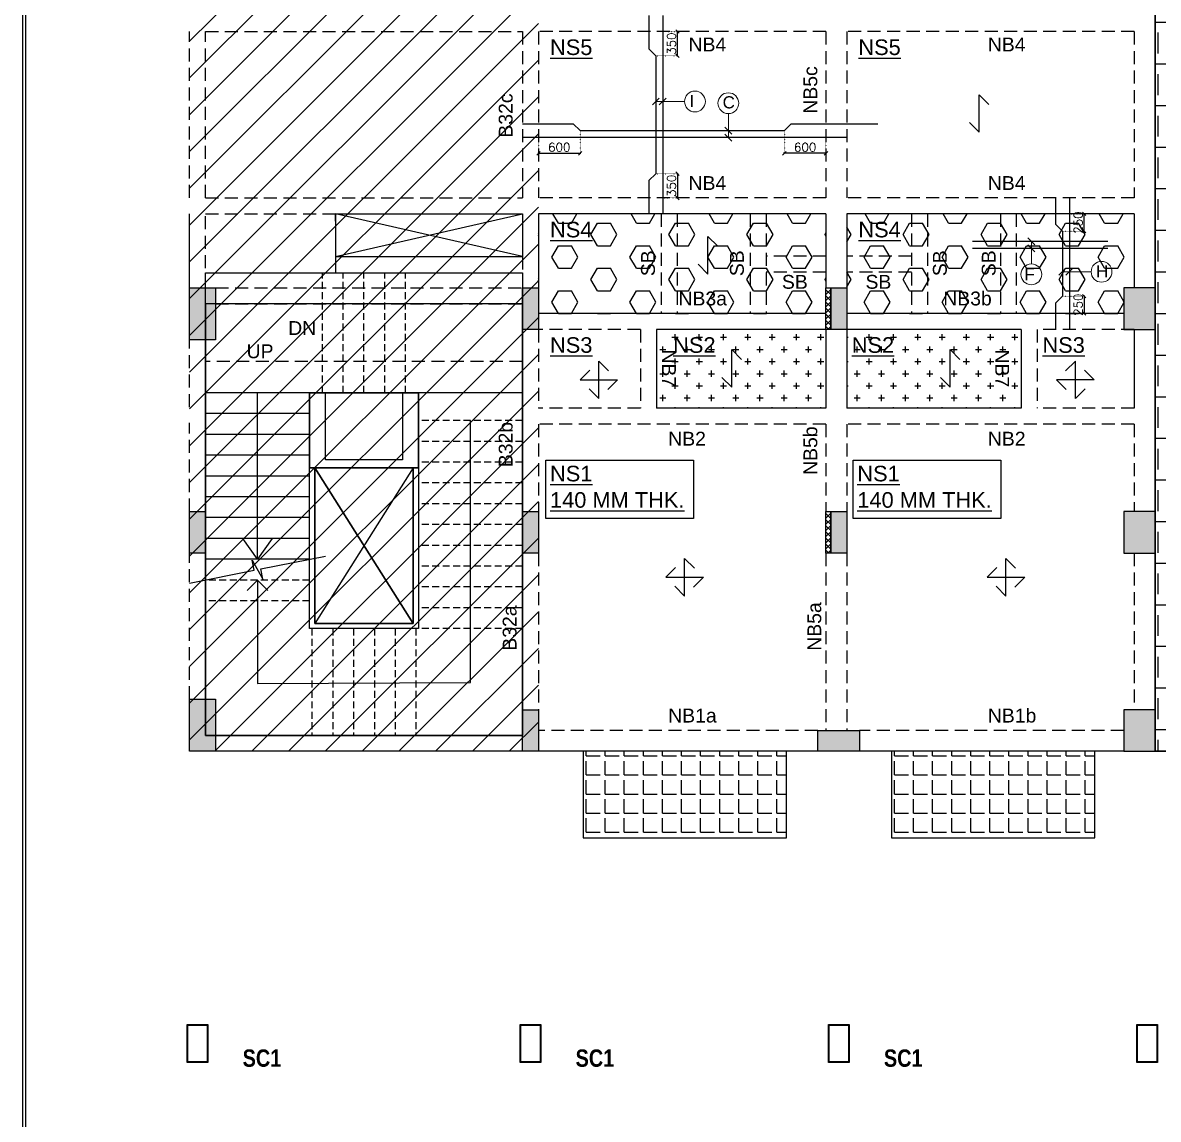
# Model space of a CAD drawing. Header units: millimetres. Extents: x 1911581 to 1943081, y -1641991 to -1597441.
# Drawn here: x 1911581 to 1927952, y -1624421 to -1608606 of the extents above; entities that cross this region are included whole.
import ezdxf

# ---------------------------------------------------------------- set-up
doc = ezdxf.new("R2010")
doc.units = ezdxf.units.MM
doc.header["$MEASUREMENT"] = 0
doc.header["$PDMODE"] = 98
for name, pattern in [('1', [0]), ('CONTINOUS', [0]), ('DASHED', [0.75, 0.5, -0.25]), ('DOT', [0.25, 0, -0.25]), ('HIDDEN', [0.375, 0.25, -0.125])]:
    doc.linetypes.add(name, pattern=pattern)
for name, color, linetype in [('BEAM NO', 7, '1'), ('BEAM-150X450', 225, 'Continuous'), ('BEAM-230X1325', 2, 'Continuous'), ('BEAM-230X450', 31, 'Continuous'), ('BEAM-230X600', 150, 'Continuous'), ('BEAM-230X900', 1, 'Continuous'), ('BEAM-300X450', 6, 'Continuous'), ('BEAM-300X600', 4, 'Continuous'), ('BEAM-300X750', 134, 'Continuous'), ('DIM', 191, 'Continuous'), ('Fabrication', 7, 'Continuous'), ('Main Block', 7, 'Continuous'), ('Projection', 5, 'Continuous'), ('s-steel', 1, 'Continuous'), ('S-STRU. CUTOUT', 3, 'Continuous'), ('SB', 7, 'Continuous'), ('SLAB NO.', 4, 'Continuous'), ('Stair', 7, 'Continuous'), ('STEEL', 1, 'Continuous'), ('Steel Col', 2, 'Continuous'), ('STR.COLUMN', 1, 'Continuous'), ('SUNK-HATCH', 8, 'Continuous')]:
    doc.layers.add(name, color=color, linetype=linetype)
doc.layers.add('HATCH_LIGHT_MOFA', color=7, linetype='Continuous', lineweight=5, true_color=0x5b5b5b)
for name, color, linetype, lineweight in [('LEADER', 191, 'Continuous', 15), ('S-B5-230X600', 120, 'HIDDEN', 25), ('SLAB STEEL MARK', 133, 'Continuous', 30)]:
    doc.layers.add(name, color=color, linetype=linetype, lineweight=lineweight)
doc.styles.add('1-100', font='arial.ttf', dxfattribs={"height": 400})
doc.styles.add('arial', font='arial.ttf')
doc.styles.add('DEEPAK', font='arial.ttf')
doc.styles.add('G3-TEXT', font='ARIALNB.TTF', dxfattribs={"height": 3})
doc.styles.add('ROMANS', font='romans.shx')
doc.styles.add('RS', font='romans.shx', dxfattribs={"width": 0.9})
doc.styles.get("Standard").update_dxf_attribs({"font": 'arial.ttf'})
doc.styles.add('style1', font='arial.ttf')
doc.dimstyles.new('DIM 1-100 1', dxfattribs={"dimtxt": 200, "dimasz": 100, "dimexe": 50, "dimexo": 50, "dimgap": 50, "dimtad": 1, "dimdec": 1, "dimrnd": 5, "dimzin": 0, "dimdsep": 46, "dimtxsty": 'Standard', "dimblk": 'ARCHTICK', "dimcen": 100, "dimdle": 100, "dimclrd": 256, "dimclre": 256, "dimclrt": 256, "dimadec": 0, "dimazin": 0, "dimtfac": 1, "dimtdec": 1, "dimtix": 1, "dimtofl": 0, "dimtmove": 1, "dimatfit": 3, "dimldrblk": 'OPEN90', "dimfxl": 1, "dimtolj": 1, "dimtzin": 0, "dimlwd": -1, "dimlwe": -1, "dimarcsym": 0})
doc.dimstyles.new('KRUNAL-MM', dxfattribs={"dimtxt": 50, "dimasz": 35, "dimexe": 25, "dimexo": 0, "dimgap": 15, "dimtad": 1, "dimdec": 0, "dimzin": 0, "dimdsep": 46, "dimtxsty": 'RS', "dimblk": 'OBLIQUE', "dimcen": 0, "dimdle": 25, "dimclrd": 256, "dimclre": 256, "dimclrt": 7, "dimadec": 0, "dimazin": 0, "dimtfac": 1, "dimtdec": 0, "dimtix": 1, "dimtmove": 0, "dimatfit": 2, "dimfxl": 1, "dimtolj": 1, "dimtzin": 0, "dimlwd": -1, "dimlwe": -1, "dimarcsym": 0})
doc.dimstyles.new('pag', dxfattribs={"dimtxt": 180, "dimasz": 150, "dimexe": 100, "dimexo": 0, "dimgap": 50, "dimtad": 1, "dimdec": 0, "dimzin": 0, "dimdsep": 46, "dimtxsty": 'ROMANS', "dimblk": 'OBLIQUE', "dimcen": 0, "dimdle": 100, "dimclrd": 256, "dimclre": 256, "dimclrt": 256, "dimadec": 0, "dimazin": 0, "dimtfac": 1, "dimtdec": 0, "dimtmove": 2, "dimatfit": 3, "dimfxl": 1, "dimtolj": 1, "dimtzin": 0, "dimlwd": -1, "dimlwe": -1, "dimarcsym": 0})
pattern_1 = [(0, (35490.99, -99743.5), (175, 175), [87.5, -262.5]), (90, (35534.74, -99787.25), (-175, 175), [87.5, -262.5])]
pattern_2 = [(0, (35491, -99743.5), (0, 324.759526), [187.5, -375]), (120, (35491, -99743.5), (-281.25, -162.379763), [187.5, -375]), (60, (35678.5, -99743.5), (-281.25, 162.379763), [187.5, -375])]

# ---------------------------------------------------------------- blocks, each defined once
blk = doc.blocks.new('G$CECFCBF78')
at = {"layer": 'Steel Col', "color": 6}
for points in [[(-13505, -21699), (-13205, -21699), (-13205, -22249), (-13505, -22249)], [(-13495, -21709), (-13215, -21709), (-13215, -22239), (-13495, -22239)], [(-8705, -21699), (-8405, -21699), (-8405, -22249), (-8705, -22249)], [(-8695, -21709), (-8415, -21709), (-8415, -22239), (-8695, -22239)], [(-4260, -21699), (-3960, -21699), (-3960, -22249), (-4260, -22249)], [(-4250, -21709), (-3970, -21709), (-3970, -22239), (-4250, -22239)], [(185, -21699), (485, -21699), (485, -22249), (185, -22249)], [(195, -21709), (475, -21709), (475, -22239), (195, -22239)]]:
    blk.add_lwpolyline(points, close=True, dxfattribs=at)
at = {"color": 1, "style": 'G3-TEXT'}
for p in [(-12704, -22310), (-7904, -22310), (-3459, -22310)]:
    blk.add_text('SC1', height=250, dxfattribs=at).set_placement(p)
blk = doc.blocks.new('_Oblique')
at = {"color": 0, "linetype": 'ByBlock', "lineweight": -2}
blk.add_line((-0.5, -0.5), (0.5, 0.5), dxfattribs=at)
blk = doc.blocks.new('*D32')
at = {"layer": 'Defpoints', "color": 0, "transparency": 16777216}
for p in [(1919616, -1610163), (1919016, -1610263), (1919616, -1610490)]:
    blk.add_point(p, dxfattribs=at)
at = {"layer": 'DIM', "color": 191, "linetype": 'DOT', "ltscale": 5, "transparency": 16777216}
for p, q in [((1919616, -1610173), (1919616, -1610500)), ((1919016, -1610273), (1919016, -1610500))]:
    blk.add_line(p, q, dxfattribs=at)
at = {"layer": 'DIM', "color": 191, "ltscale": 5, "transparency": 16777216}
blk.add_line((1919006, -1610490), (1919626, -1610490), dxfattribs=at)
at = {"layer": 'DIM', "color": 191, "linetype": 'ByBlock', "transparency": 16777216, "xscale": 50, "yscale": 50, "zscale": 50, "rotation": 180}
blk.add_blockref('_Oblique', (1919016, -1610490), dxfattribs=at)
at = {"layer": 'DIM', "color": 191, "linetype": 'ByBlock', "transparency": 16777216, "xscale": 50, "yscale": 50, "zscale": 50}
blk.add_blockref('_Oblique', (1919616, -1610490), dxfattribs=at)
at = {"layer": 'DIM', "color": 7, "transparency": 16777216, "insert": (1919316, -1610403), "char_height": 125, "attachment_point": 5, "style": 'ROMANS'}
blk.add_mtext('\\A1;600', dxfattribs=at)
blk = doc.blocks.new('*D31')
at = {"layer": 'Defpoints', "color": 0, "transparency": 16777216}
for p in [(1922561, -1610163), (1923161, -1610263), (1922561, -1610490)]:
    blk.add_point(p, dxfattribs=at)
at = {"layer": 'DIM', "color": 191, "linetype": 'DOT', "ltscale": 5, "transparency": 16777216}
for p, q in [((1922561, -1610173), (1922561, -1610500)), ((1923161, -1610273), (1923161, -1610500))]:
    blk.add_line(p, q, dxfattribs=at)
at = {"layer": 'DIM', "color": 191, "ltscale": 5, "transparency": 16777216}
blk.add_line((1923171, -1610490), (1922551, -1610490), dxfattribs=at)
at = {"layer": 'DIM', "color": 191, "linetype": 'ByBlock', "transparency": 16777216, "xscale": 50, "yscale": 50, "zscale": 50, "rotation": 180}
blk.add_blockref('_Oblique', (1922561, -1610490), dxfattribs=at)
at = {"layer": 'DIM', "color": 191, "linetype": 'ByBlock', "transparency": 16777216, "xscale": 50, "yscale": 50, "zscale": 50}
blk.add_blockref('_Oblique', (1923161, -1610490), dxfattribs=at)
at = {"layer": 'DIM', "color": 7, "transparency": 16777216, "insert": (1922861, -1610403), "char_height": 125, "attachment_point": 5, "style": 'ROMANS'}
blk.add_mtext('\\A1;600', dxfattribs=at)
blk = doc.blocks.new('*U11')
at = {"layer": 'STEEL'}
blk.add_lwpolyline([(707738, 27916), (707888, 27766), (707888, 28344), (708038, 28194)], dxfattribs=at)
blk = doc.blocks.new('*U13')
at = {"layer": 'STEEL'}
for points in [[(707738, 27916), (707888, 27766), (707888, 28344), (708038, 28194)], [(707749, 28205), (707599, 28055), (708177, 28055), (708027, 27905)]]:
    blk.add_lwpolyline(points, dxfattribs=at)
blk = doc.blocks.new('*U12')
at = {"layer": 'STEEL'}
for points in [[(707738, 27916), (707888, 27766), (707888, 28344), (708038, 28194)], [(707749, 28205), (707599, 28055), (708177, 28055), (708027, 27905)]]:
    blk.add_lwpolyline(points, dxfattribs=at)
blk = doc.blocks.new('*U10')
at = {"layer": 'STEEL'}
for points in [[(707738, 27916), (707888, 27766), (707888, 28344), (708038, 28194)], [(707749, 28205), (707599, 28055), (708177, 28055), (708027, 27905)]]:
    blk.add_lwpolyline(points, dxfattribs=at)
blk = doc.blocks.new('*D46')
at = {"layer": 'Defpoints', "color": 0, "transparency": 16777216}
for p in [(1926670, -1611364), (1926883, -1611364), (1926570, -1611614)]:
    blk.add_point(p, dxfattribs=at)
at = {"layer": 'DIM', "color": 191, "linetype": 'DOT', "ltscale": 5, "transparency": 16777216}
for p, q in [((1926680, -1611364), (1926893, -1611364)), ((1926580, -1611614), (1926893, -1611614))]:
    blk.add_line(p, q, dxfattribs=at)
at = {"layer": 'DIM', "color": 191, "ltscale": 5, "transparency": 16777216}
blk.add_line((1926883, -1611624), (1926883, -1611354), dxfattribs=at)
at = {"layer": 'DIM', "color": 191, "linetype": 'ByBlock', "transparency": 16777216, "xscale": 50, "yscale": 50, "zscale": 50}
for p, rotation in [((1926883, -1611364), 90), ((1926883, -1611614), 270)]:
    blk.add_blockref('_Oblique', p, dxfattribs=dict(at, rotation=rotation))
at = {"layer": 'DIM', "color": 7, "transparency": 16777216, "insert": (1926796, -1611489), "char_height": 125, "attachment_point": 5, "rotation": 90, "style": 'ROMANS'}
blk.add_mtext('\\A1;250', dxfattribs=at)
blk = doc.blocks.new('*D45')
at = {"layer": 'Defpoints', "color": 0, "transparency": 16777216}
for p in [(1926570, -1612549), (1926670, -1612799), (1926883, -1612799)]:
    blk.add_point(p, dxfattribs=at)
at = {"layer": 'DIM', "color": 191, "linetype": 'DOT', "ltscale": 5, "transparency": 16777216}
for p, q in [((1926580, -1612549), (1926893, -1612549)), ((1926680, -1612799), (1926893, -1612799))]:
    blk.add_line(p, q, dxfattribs=at)
at = {"layer": 'DIM', "color": 191, "ltscale": 5, "transparency": 16777216}
blk.add_line((1926883, -1612539), (1926883, -1612809), dxfattribs=at)
at = {"layer": 'DIM', "color": 191, "linetype": 'ByBlock', "transparency": 16777216, "xscale": 50, "yscale": 50, "zscale": 50}
for p, rotation in [((1926883, -1612549), 90), ((1926883, -1612799), 270)]:
    blk.add_blockref('_Oblique', p, dxfattribs=dict(at, rotation=rotation))
at = {"layer": 'DIM', "color": 7, "transparency": 16777216, "insert": (1926796, -1612674), "char_height": 125, "attachment_point": 5, "rotation": 90, "style": 'ROMANS'}
blk.add_mtext('\\A1;250', dxfattribs=at)
blk = doc.blocks.new('*D19')
at = {"layer": 'Defpoints', "color": 0, "transparency": 16777216}
for p in [(1920809, -1608734), (1921022, -1608734), (1920709, -1609084)]:
    blk.add_point(p, dxfattribs=at)
at = {"layer": 'DIM', "color": 191, "linetype": 'DOT', "ltscale": 5, "transparency": 16777216}
for p, q in [((1920819, -1608734), (1921032, -1608734)), ((1920719, -1609084), (1921032, -1609084))]:
    blk.add_line(p, q, dxfattribs=at)
at = {"layer": 'DIM', "color": 191, "ltscale": 5, "transparency": 16777216}
blk.add_line((1921022, -1609094), (1921022, -1608724), dxfattribs=at)
at = {"layer": 'DIM', "color": 191, "linetype": 'ByBlock', "transparency": 16777216, "xscale": 50, "yscale": 50, "zscale": 50}
for p, rotation in [((1921022, -1608734), 90), ((1921022, -1609084), 270)]:
    blk.add_blockref('_Oblique', p, dxfattribs=dict(at, rotation=rotation))
at = {"layer": 'DIM', "color": 7, "transparency": 16777216, "insert": (1920934, -1608909), "char_height": 125, "attachment_point": 5, "rotation": 90, "style": 'ROMANS'}
blk.add_mtext('\\A1;350', dxfattribs=at)
blk = doc.blocks.new('*D18')
at = {"layer": 'Defpoints', "color": 0, "transparency": 16777216}
for p in [(1920709, -1610784), (1920808, -1611134), (1921021, -1611134)]:
    blk.add_point(p, dxfattribs=at)
at = {"layer": 'DIM', "color": 191, "linetype": 'DOT', "ltscale": 5, "transparency": 16777216}
for p, q in [((1920719, -1610784), (1921031, -1610784)), ((1920818, -1611134), (1921031, -1611134))]:
    blk.add_line(p, q, dxfattribs=at)
at = {"layer": 'DIM', "color": 191, "ltscale": 5, "transparency": 16777216}
blk.add_line((1921021, -1610774), (1921021, -1611144), dxfattribs=at)
at = {"layer": 'DIM', "color": 191, "linetype": 'ByBlock', "transparency": 16777216, "xscale": 50, "yscale": 50, "zscale": 50}
for p, rotation in [((1921021, -1610784), 90), ((1921021, -1611134), 270)]:
    blk.add_blockref('_Oblique', p, dxfattribs=dict(at, rotation=rotation))
at = {"layer": 'DIM', "color": 7, "transparency": 16777216, "insert": (1920934, -1610959), "char_height": 125, "attachment_point": 5, "rotation": 90, "style": 'ROMANS'}
blk.add_mtext('\\A1;350', dxfattribs=at)
blk = doc.blocks.new('_ArchTick')
at = {"color": 0, "linetype": 'ByBlock', "const_width": 0.15}
blk.add_lwpolyline([(-0.5, -0.5), (0.5, 0.5)], dxfattribs=at)
blk = doc.blocks.new('_Open90')
at = {"color": 0, "linetype": 'ByBlock', "lineweight": -2}
for p, q in [((0, 0), (-1, 0)), ((-0.5, 0.5), (0, 0)), ((0, 0), (-0.5, -0.5))]:
    blk.add_line(p, q, dxfattribs=at)
blk = doc.blocks.new('Fabrication Platform')
at = {"layer": 'Fabrication', "linetype": 'Continuous', "ltscale": 0.25, "transparency": 33554559}
h = blk.add_hatch(dxfattribs=at)
h.set_pattern_fill('CHECKERED', color=8, scale=300)
h.set_pattern_definition([(0, (0, 0), (300, 300), [300, -300]), (90, (150, 150), (-300, 300), [300, -300])])
h.paths.add_polyline_path([(1935398, -1600754), (1927906, -1600754), (1927906, -1619114), (1935398, -1619114)])
at = {"layer": 'Fabrication', "color": 8, "const_width": 25}
blk.add_lwpolyline([(1935398, -1600754), (1927906, -1600754), (1927906, -1619114), (1935398, -1619114)], close=True, dxfattribs=at)
blk = doc.blocks.new('G$C1F1F9976')
at = {"layer": 'HATCH_LIGHT_MOFA'}
blk.add_lwpolyline([(-5031, -15936), (-4099, -15750), (-4128, -15603), (-3972, -15877), (-4001, -15730), (-3069, -15544)], dxfattribs=at)
at = {"layer": 'S-STRU. CUTOUT', "ltscale": 750}
for p, q in [((-3225, -14270), (-1805, -16515)), ((-1805, -14270), (-3225, -16515))]:
    blk.add_line(p, q, dxfattribs=at)
at = {"layer": 'Stair', "color": 8, "linetype": 'Continuous', "ltscale": 200}
for p, q in [((-3300, -13190), (-4800, -13190)), ((-3300, -13190), (-1730, -13190)), ((-3300, -13490), (-4800, -13490)), ((-3300, -13790), (-4800, -13790)), ((-3300, -14090), (-4800, -14090)), ((-3300, -14390), (-4800, -14390)), ((-3299, -14270), (-1730, -14270)), ((-3300, -14690), (-4800, -14690)), ((-3300, -14990), (-4800, -14990)), ((-3300, -15290), (-4800, -15290)), ((-3300, -15590), (-4800, -15590))]:
    blk.add_line(p, q, dxfattribs=at)
at = {"layer": 'Stair', "color": 8, "linetype": 'DASHED', "ltscale": 200}
for p, q in [((-230, -13590), (-1730, -13590)), ((-230, -13890), (-1730, -13890)), ((-230, -14190), (-1730, -14190)), ((-230, -14490), (-1730, -14490)), ((-230, -14790), (-1730, -14790)), ((-230, -15090), (-1730, -15090)), ((-230, -15390), (-1730, -15390)), ((-230, -15690), (-1730, -15690)), ((-3300, -15890), (-4800, -15890)), ((-230, -15990), (-1730, -15990)), ((-3300, -16190), (-4800, -16190)), ((-230, -16290), (-1730, -16290)), ((-3265, -16590), (-3265, -18130)), ((-2965, -16590), (-2965, -18130)), ((-2665, -16590), (-2665, -18130)), ((-2365, -16590), (-2365, -18130)), ((-2065, -16590), (-2065, -18130)), ((-1765, -16590), (-1765, -18130)), ((-230, -16590), (-1730, -16590))]:
    blk.add_line(p, q, dxfattribs=at)
at = {"layer": 'Stair', "color": 8, "linetype": 'Continuous', "ltscale": 200}
blk.add_lwpolyline([(-230, -11905), (-4800, -11905), (-4800, -18130), (-230, -18130)], close=True, dxfattribs=at)
for points in [[(-1730, -13190), (-1730, -16590), (-3300, -16590), (-3300, -13190)], [(-3225, -14270), (-3225, -16515), (-1805, -16515), (-1805, -14270)]]:
    blk.add_lwpolyline(points, dxfattribs=at)
at = {"layer": 'HATCH_LIGHT_MOFA'}
for points, override in [([(-4050, -15590), (-4050, -13190)], {"dimasz": 300, "dimldrblk": 'Open90'}), ([(-4050, -15890), (-4050, -17383), (-980, -17368), (-980, -13590)], {"dimasz": 300})]:
    blk.add_leader(points, dimstyle='DIM 1-100 1', override=override, dxfattribs=at)
blk = doc.blocks.new('G$CA5CD48FA')
at = {"layer": 'S-STRU. CUTOUT', "ltscale": 750}
for p, q in [((-3225, 4090), (-1805, 1845)), ((-1805, 4090), (-3225, 1845))]:
    blk.add_line(p, q, dxfattribs=at)
blk.add_lwpolyline([(-3225, 4090), (-3225, 1845), (-1805, 1845), (-1805, 4090)], dxfattribs=at)
at = {"layer": 'Stair', "color": 8, "linetype": 'DASHED', "ltscale": 200}
for p, q in [((-3115, 5170), (-3115, 6900)), ((-2815, 5170), (-2815, 6900)), ((-2515, 5170), (-2515, 6900)), ((-2215, 5170), (-2215, 6900)), ((-1915, 5170), (-1915, 6900)), ((-230, 4770), (-1730, 4770)), ((-230, 4470), (-1730, 4470)), ((-230, 4170), (-1730, 4170)), ((-230, 3870), (-1730, 3870)), ((-230, 3570), (-1730, 3570)), ((-230, 3270), (-1730, 3270)), ((-230, 2970), (-1730, 2970)), ((-230, 2670), (-1730, 2670)), ((-3300, 2470), (-4800, 2470)), ((-230, 2370), (-1730, 2370)), ((-3300, 2170), (-4800, 2170)), ((-230, 2070), (-1730, 2070)), ((-3265, 1770), (-3265, 230)), ((-2965, 1770), (-2965, 230)), ((-2665, 1770), (-2665, 230)), ((-2365, 1770), (-2365, 230)), ((-2065, 1770), (-2065, 230)), ((-1765, 1770), (-1765, 230)), ((-230, 1770), (-1730, 1770))]:
    blk.add_line(p, q, dxfattribs=at)
at = {"layer": 'Stair', "color": 8, "linetype": 'Continuous', "ltscale": 200}
for p, q in [((-3300, 5170), (-4800, 5170)), ((-3300, 4870), (-4800, 4870)), ((-3300, 4570), (-4800, 4570)), ((-3300, 4270), (-4800, 4270)), ((-3300, 3970), (-4800, 3970)), ((-3300, 3670), (-4800, 3670)), ((-3300, 3370), (-4800, 3370)), ((-3300, 3070), (-4800, 3070)), ((-3300, 2770), (-4800, 2770))]:
    blk.add_line(p, q, dxfattribs=at)
for points in [[(-4800, 6900), (-230, 6900), (-230, 230), (-4800, 230)], [(-1730, 5170), (-3300, 5170), (-3300, 4090), (-1730, 4090)]]:
    blk.add_lwpolyline(points, close=True, dxfattribs=at)
at = {"layer": 'Stair'}
for points in [[(-1730, 4090), (-1730, 1770), (-3300, 1770), (-3300, 4090)], [(-5031, 2424), (-4099, 2610), (-4128, 2757), (-3972, 2483), (-4001, 2630), (-3069, 2816)]]:
    blk.add_lwpolyline(points, dxfattribs=at)
at = {"layer": 'Stair', "char_height": 200, "width": 5188.23, "attachment_point": 1, "style": '1-100'}
for s, insert in [('DN', (-3607, 6204)), ('UP', (-4207, 5869))]:
    blk.add_mtext(s, dxfattribs=dict(at, insert=insert))
at = {"layer": 'Stair'}
for points, override in [([(-4050, 2770), (-4050, 5170)], {"dimasz": 300, "dimldrblk": 'Open90'}), ([(-4050, 2470), (-4050, 977), (-980, 992), (-980, 4770)], {"dimasz": 300})]:
    blk.add_leader(points, dimstyle='DIM 1-100 1', override=override, dxfattribs=at)

msp = doc.modelspace()

# ---------------------------------------------------------------- hatches: boundary and pattern name
at = {"layer": 'Main Block', "linetype": 'Continuous', "transparency": 33554559}
h = msp.add_hatch(dxfattribs=at)
h.set_pattern_fill('ANSI31', color=6, scale=3000)
h.set_pattern_definition([(45, (136617.47, 103861.06), (-265.165043, 265.165043), [])])
h.paths.add_polyline_path([(1919015.5, -1600753.8), (1913985.5, -1600753.8), (1913985.5, -1619113.8), (1919015.5, -1619113.8)])
at = {"layer": 'STR.COLUMN', "transparency": 33554687}
h = msp.add_hatch(color=256, dxfattribs=at)
h.dxf.hatch_style = 1
h.paths.add_polyline_path([(1913985.5, -1613178.8), (1914360.5, -1613178.8), (1914360.5, -1612428.8), (1913985.5, -1612428.8)])
h = msp.add_hatch(color=256, dxfattribs=at)
h.dxf.hatch_style = 1
h.paths.add_polyline_path([(1918785.5, -1612428.8), (1918785.5, -1613028.8), (1919015.5, -1613028.8), (1919015.5, -1612428.8)])
at = {"layer": 'STR.COLUMN'}
h = msp.add_hatch(dxfattribs=at)
h.set_pattern_fill('ANSI37', color=8, scale=500)
h.set_pattern_definition([(45, (137395.89, -577464.17), (-44.1941738, 44.1941738), []), (135, (137395.89, -577464.17), (-44.1941738, -44.1941738), [])])
h.paths.add_polyline_path([(1923160.6, -1612428.8), (1923230.6, -1612428.8), (1923230.6, -1613028.8), (1923160.6, -1613028.8)])
h = msp.add_hatch(color=256, dxfattribs=at)
h.dxf.hatch_style = 1
h.paths.add_polyline_path([(1923230.6, -1612428.8), (1923460.6, -1612428.8), (1923460.6, -1613028.8), (1923230.6, -1613028.8)])
h = msp.add_hatch(color=256, dxfattribs=at)
h.dxf.hatch_style = 1
h.paths.add_polyline_path([(1927905.5, -1612428.8), (1927455.5, -1612428.8), (1927455.5, -1613028.8), (1927905.5, -1613028.8)])
at = {"layer": 'STR.COLUMN', "transparency": 33554687}
h = msp.add_hatch(color=256, dxfattribs=at)
h.dxf.hatch_style = 1
h.paths.add_polyline_path([(1913985.5, -1615655.7), (1913985.5, -1616255.7), (1914215.5, -1616255.7), (1914215.5, -1615655.7)])
h = msp.add_hatch(color=256, dxfattribs=at)
h.dxf.hatch_style = 1
h.paths.add_polyline_path([(1918785.5, -1615655.7), (1918785.5, -1616255.7), (1919015.5, -1616255.7), (1919015.5, -1615655.7)])
at = {"layer": 'STR.COLUMN'}
h = msp.add_hatch(dxfattribs=at)
h.set_pattern_fill('ANSI37', color=8, scale=500)
h.set_pattern_definition([(45, (137395.89, -580691.065), (-44.1941738, 44.1941738), []), (135, (137395.89, -580691.065), (-44.1941738, -44.1941738), [])])
h.paths.add_polyline_path([(1923160.6, -1615655.7), (1923230.6, -1615655.7), (1923230.6, -1616255.7), (1923160.6, -1616255.7)])
h = msp.add_hatch(color=256, dxfattribs=at)
h.dxf.hatch_style = 1
h.paths.add_polyline_path([(1923230.6, -1615655.7), (1923460.6, -1615655.7), (1923460.6, -1616255.7), (1923230.6, -1616255.7)])
h = msp.add_hatch(color=256, dxfattribs=at)
h.dxf.hatch_style = 1
h.paths.add_polyline_path([(1927905.5, -1615655.7), (1927455.5, -1615655.7), (1927455.5, -1616255.7), (1927905.5, -1616255.7)])
at = {"layer": 'STR.COLUMN', "transparency": 33554687}
h = msp.add_hatch(color=256, dxfattribs=at)
h.dxf.hatch_style = 1
h.paths.add_polyline_path([(1913985.5, -1619113.8), (1914360.5, -1619113.8), (1914360.5, -1618363.8), (1913985.5, -1618363.8)])
h = msp.add_hatch(color=256, dxfattribs=at)
h.dxf.hatch_style = 1
h.paths.add_polyline_path([(1918785.5, -1618513.8), (1918785.5, -1619113.8), (1919015.5, -1619113.8), (1919015.5, -1618513.8)])
at = {"layer": 'STR.COLUMN'}
h = msp.add_hatch(color=256, dxfattribs=at)
h.dxf.hatch_style = 1
h.paths.add_polyline_path([(1927905.2, -1618513.8), (1927455.5, -1618513.8), (1927455.5, -1619113.8), (1927905.2, -1619113.8)])
h = msp.add_hatch(color=256, dxfattribs=at)
h.dxf.hatch_style = 1
h.paths.add_polyline_path([(1923045.6, -1618813.8), (1923645.6, -1618813.8), (1923645.6, -1619113.8), (1923045.6, -1619113.8)])
at = {"layer": 'SUNK-HATCH', "linetype": 'Continuous', "transparency": 33554559}
h = msp.add_hatch(dxfattribs=at)
h.set_pattern_fill('HEX', color=8, scale=1500)
h.set_pattern_definition(pattern_2)
h.paths.add_polyline_path([(1919015.5, -1611363.8), (1923160.6, -1611363.8), (1923160.6, -1612798.8), (1919015.5, -1612798.8)])
h = msp.add_hatch(dxfattribs=at)
h.set_pattern_fill('HEX', color=8, scale=1500)
h.set_pattern_definition(pattern_2)
h.paths.add_polyline_path([(1923460.6, -1611363.8), (1927605.5, -1611363.8), (1927605.5, -1612798.8), (1923460.6, -1612798.8)])
h = msp.add_hatch(dxfattribs=at)
h.set_pattern_fill('CROSS', color=8, scale=700, angle=180)
h.set_pattern_definition(pattern_1)
h.paths.add_polyline_path([(1920715.8, -1613028.8), (1923160.6, -1613028.8), (1923160.6, -1614163.9), (1920715.8, -1614163.9)])
h = msp.add_hatch(dxfattribs=at)
h.set_pattern_fill('CROSS', color=8, scale=700, angle=180)
h.set_pattern_definition(pattern_1)
h.paths.add_polyline_path([(1925975.5, -1613028.8), (1923460.6, -1613028.8), (1923460.6, -1614163.9), (1925975.5, -1614163.9)])
h = msp.add_hatch(dxfattribs=at)
h.set_pattern_fill('ANGLE', color=8, scale=1000)
h.set_pattern_definition([(0, (83528.65, -201005.04), (0, 275), [200, -75]), (90, (83528.65, -201005.04), (-275, 2e-14), [200, -75])])
h.paths.add_polyline_path([(1922592.1, -1619113.8), (1919662.2, -1619113.8), (1919662.2, -1620364.3), (1922592.3, -1620364.3), (1922592.1, -1619114.3)], is_closed=False)
h = msp.add_hatch(dxfattribs=at)
h.set_pattern_fill('ANGLE', color=8, scale=1000)
h.set_pattern_definition([(0, (87973.56, -201005.04), (0, 275), [200, -75]), (90, (87973.56, -201005.04), (-275, 2e-14), [200, -75])])
h.paths.add_polyline_path([(1927037.1, -1619113.8), (1924107.1, -1619113.8), (1924107.1, -1620364.3), (1927037.2, -1620364.3), (1927037.1, -1619114.3)], is_closed=False)

# ---------------------------------------------------------------- linework, layer by layer
at = {"lineweight": -3}
for points in [[(1943081, -1641991.4), (1911581, -1641991.4), (1911581, -1597441.4), (1943081, -1597441.4)], [(1911624.5, -1641947.9), (1911624.5, -1597484.9), (1943037.5, -1597484.9), (1943037.5, -1641947.9)]]:
    msp.add_lwpolyline(points, close=True, dxfattribs=at)
at = {"layer": 'BEAM-150X450', "linetype": 'CONTINOUS', "ltscale": 750}
for p, q in [((1917055.5, -1614908.8), (1915945.5, -1614908.8)), ((1917285.5, -1615023.8), (1915715.5, -1615023.8))]:
    msp.add_line(p, q, dxfattribs=at)
at = {"layer": 'BEAM-230X1325', "linetype": 'HIDDEN', "ltscale": 750}
for p, q in [((1918785.5, -1613028.8), (1918785.5, -1613493.8)), ((1919015.5, -1613028.8), (1919015.5, -1614163.9)), ((1919015.5, -1614393.9), (1919015.5, -1615655.7))]:
    msp.add_line(p, q, dxfattribs=at)
at = {"layer": 'BEAM-230X1325', "linetype": 'CONTINOUS', "ltscale": 750}
msp.add_line((1918785.5, -1613943.8), (1918785.5, -1615655.7), dxfattribs=at)
at = {"layer": 'BEAM-230X450', "linetype": 'HIDDEN', "ltscale": 750}
for p, q in [((1914215.5, -1608733.8), (1918785.5, -1608733.8)), ((1914215.5, -1611133.8), (1918785.5, -1611133.8)), ((1914215.5, -1611363.8), (1916088.3, -1611363.8)), ((1914360.5, -1612428.8), (1918785.5, -1612428.8)), ((1914360.5, -1612658.8), (1918785.5, -1612658.8)), ((1920485.8, -1613028.8), (1920485.8, -1614163.9)), ((1926205.5, -1613028.8), (1926205.5, -1614163.9)), ((1920485.8, -1614163.9), (1919015.5, -1614163.9)), ((1927605.5, -1614163.9), (1926205.5, -1614163.9)), ((1923160.6, -1614393.9), (1919015.5, -1614393.9)), ((1927605.5, -1614393.9), (1923460.6, -1614393.9))]:
    msp.add_line(p, q, dxfattribs=at)
at = {"layer": 'BEAM-230X450', "linetype": 'CONTINOUS', "ltscale": 750}
for p, q in [((1916090.5, -1611363.8), (1918785.5, -1611363.8)), ((1920715.8, -1613028.8), (1920715.8, -1614163.9)), ((1925975.5, -1613028.8), (1925975.5, -1614163.9)), ((1915715.5, -1615023.8), (1915715.5, -1613943.8)), ((1915945.5, -1614908.8), (1915945.5, -1613943.8)), ((1917055.5, -1613943.8), (1917055.5, -1614908.8)), ((1917285.5, -1613943.8), (1917285.5, -1615023.8)), ((1923160.6, -1614163.9), (1920715.8, -1614163.9)), ((1925975.5, -1614163.9), (1923460.6, -1614163.9))]:
    msp.add_line(p, q, dxfattribs=at)
at = {"layer": 'BEAM-230X600', "linetype": 'HIDDEN', "ltscale": 750}
for p, q in [((1913985.5, -1611133.8), (1913985.5, -1608733.8)), ((1914215.5, -1611133.8), (1914215.5, -1608733.8)), ((1918785.5, -1608733.8), (1918785.5, -1611133.8)), ((1923160.6, -1608733.8), (1919015.5, -1608733.8)), ((1919015.5, -1608733.8), (1919015.5, -1611133.8)), ((1927605.5, -1608733.8), (1923460.6, -1608733.8)), ((1923160.6, -1611133.8), (1919015.5, -1611133.8)), ((1927605.5, -1611133.8), (1923460.6, -1611133.8)), ((1914215.5, -1612428.8), (1914215.5, -1611363.8)), ((1918785.5, -1611978.8), (1918785.5, -1612428.8)), ((1913985.5, -1614149.3), (1913985.5, -1613178.8)), ((1914215.5, -1613493.8), (1914215.5, -1613178.8)), ((1913985.5, -1615655.7), (1913985.5, -1614379.3)), ((1913985.5, -1618363.8), (1913985.5, -1616255.7)), ((1919015.5, -1616255.7), (1919015.5, -1618513.8)), ((1918785.5, -1618883.8), (1914360.5, -1618883.8))]:
    msp.add_line(p, q, dxfattribs=at)
at = {"layer": 'BEAM-230X600', "linetype": 'CONTINOUS', "ltscale": 750}
for p, q in [((1913985.5, -1612428.8), (1913985.5, -1611363.8)), ((1918785.5, -1611363.8), (1918785.5, -1611978.8)), ((1923160.6, -1611363.8), (1919015.5, -1611363.8)), ((1919015.5, -1611363.8), (1919015.5, -1612428.8)), ((1927605.5, -1611363.8), (1923460.6, -1611363.8)), ((1914215.5, -1615655.7), (1914215.5, -1613943.8)), ((1914215.5, -1618363.8), (1914215.5, -1616255.7)), ((1918785.5, -1616255.7), (1918785.5, -1618513.8)), ((1918785.5, -1619113.8), (1914360.5, -1619113.8))]:
    msp.add_line(p, q, dxfattribs=at)
at = {"layer": 'BEAM-230X600', "color": 251}
for p, q in [((1916088.3, -1611363.8), (1916088.3, -1612213.8)), ((1916088.3, -1611466.4), (1916088.3, -1611363.8))]:
    msp.add_line(p, q, dxfattribs=at)
at = {"layer": 'BEAM-230X900', "linetype": 'CONTINOUS', "ltscale": 750}
for p, q in [((1923160.6, -1612798.8), (1919015.2, -1612798.8)), ((1927455.5, -1612798.8), (1923460.1, -1612798.8)), ((1923160.6, -1613028.8), (1920715.8, -1613028.8)), ((1925975.5, -1613028.8), (1923460.1, -1613028.8))]:
    msp.add_line(p, q, dxfattribs=at)
at = {"layer": 'BEAM-230X900', "linetype": 'HIDDEN', "ltscale": 750}
for p, q in [((1920485.8, -1613028.8), (1919015.2, -1613028.8)), ((1927605.5, -1613028.8), (1926205.5, -1613028.8))]:
    msp.add_line(p, q, dxfattribs=at)
at = {"layer": 'BEAM-300X450', "linetype": 'HIDDEN', "ltscale": 750}
msp.add_line((1918785.5, -1613493.8), (1914215.5, -1613493.8), dxfattribs=at)
at = {"layer": 'BEAM-300X450', "linetype": 'CONTINOUS', "ltscale": 750}
for p, q in [((1915715.5, -1613943.8), (1914215.5, -1613943.8)), ((1917055.5, -1613943.8), (1915945.5, -1613943.8)), ((1918785.5, -1613943.8), (1917285.5, -1613943.8))]:
    msp.add_line(p, q, dxfattribs=at)
at = {"layer": 'BEAM-300X600', "linetype": 'CONTINOUS', "ltscale": 750}
for p, q in [((1927905.5, -1607893.8), (1927905.5, -1612428.8)), ((1923160.6, -1611363.8), (1923160.6, -1612428.8)), ((1923460.6, -1611363.8), (1923460.6, -1612428.8)), ((1927605.5, -1611363.8), (1927605.5, -1612428.8)), ((1923160.6, -1613028.8), (1923160.6, -1614163.9)), ((1923460.6, -1613028.8), (1923460.6, -1614163.9)), ((1927605.5, -1613028.8), (1927605.5, -1614163.9)), ((1927905.5, -1613028.8), (1927905.5, -1615655.7)), ((1927905.5, -1616255.7), (1927905.5, -1618513.8))]:
    msp.add_line(p, q, dxfattribs=at)
at = {"layer": 'BEAM-300X600', "linetype": 'HIDDEN', "ltscale": 750}
for p, q in [((1923160.6, -1608733.8), (1923160.6, -1611133.8)), ((1923460.6, -1608733.8), (1923460.6, -1611133.8)), ((1927605.5, -1608733.8), (1927605.5, -1611133.8)), ((1923160.6, -1614393.9), (1923160.6, -1615655.7)), ((1923460.6, -1614393.9), (1923460.6, -1615655.7)), ((1927605.5, -1614393.9), (1927605.5, -1615655.7)), ((1923160.6, -1616255.7), (1923160.6, -1618813.8)), ((1923460.6, -1616255.7), (1923460.6, -1618813.8)), ((1927605.5, -1616255.7), (1927605.5, -1618513.8))]:
    msp.add_line(p, q, dxfattribs=at)
at = {"layer": 'BEAM-300X750', "linetype": 'HIDDEN', "ltscale": 750}
for p, q in [((1923045.6, -1618813.8), (1919015.5, -1618813.8)), ((1927455.5, -1618813.8), (1923645.6, -1618813.8))]:
    msp.add_line(p, q, dxfattribs=at)
at = {"layer": 'BEAM-300X750', "linetype": 'CONTINOUS', "ltscale": 750}
for p, q in [((1923045.6, -1619113.8), (1919015.5, -1619113.8)), ((1927455.5, -1619113.8), (1923645.6, -1619113.8))]:
    msp.add_line(p, q, dxfattribs=at)
at = {"layer": 'LEADER'}
for centre in [(1921272, -1609742.6), (1921753.9, -1609767.2), (1926121.9, -1612235.4), (1927133.8, -1612198.6)]:
    msp.add_circle(centre, 150, dxfattribs=at)
at = {"layer": 'Projection', "linetype": 'CONTINOUS', "ltscale": 750}
for points in [[(1919662.2, -1619113.8), (1919662.2, -1620364.3), (1922592.3, -1620364.3), (1922592.1, -1619114.3)], [(1924107.1, -1619113.8), (1924107.1, -1620364.3), (1927037.2, -1620364.3), (1927037.1, -1619114.3)]]:
    msp.add_lwpolyline(points, dxfattribs=at)
at = {"layer": 's-steel'}
for p, q in [((1927223.1, -1611760.4), (1925273.1, -1611760.4)), ((1927223.1, -1611860.4), (1925273.1, -1611860.4))]:
    msp.add_line(p, q, dxfattribs=at)
for points in [[(1920608.5, -1608503.8), (1920608.5, -1608983.8), (1920708.5, -1609083.8), (1920708.6, -1610783.9), (1920608.3, -1610883.9), (1920608.3, -1611363.8)], [(1920808.5, -1608503.8), (1920808.5, -1611363.8)], [(1918785.5, -1610062.8), (1919515.5, -1610062.8), (1919615.5, -1610162.8), (1922561, -1610162.8), (1922661, -1610062.8), (1923910.6, -1610062.8)], [(1923460.6, -1610262.8), (1918785.5, -1610262.8)], [(1926470.3, -1611133.8), (1926470.3, -1611513.8), (1926570.3, -1611613.8), (1926570.4, -1612548.9), (1926470.1, -1612648.9), (1926470.2, -1613036.3)], [(1926670.3, -1611133.8), (1926670.3, -1613036.3)]]:
    msp.add_lwpolyline(points, dxfattribs=at)
at = {"layer": 'S-STRU. CUTOUT', "ltscale": 750}
for p, q in [((1916090.5, -1611978.8), (1918785.5, -1611363.8)), ((1918785.5, -1611978.8), (1916090.5, -1611363.8)), ((1916090.5, -1611978.8), (1918785.5, -1611978.8)), ((1917210.5, -1615023.8), (1915790.5, -1617268.8)), ((1917210.5, -1617268.8), (1915790.5, -1615023.8))]:
    msp.add_line(p, q, dxfattribs=at)
msp.add_lwpolyline([(1915790.5, -1615023.8), (1917210.5, -1615023.8), (1917210.5, -1617268.8), (1915790.5, -1617268.8)], close=True, dxfattribs=at)
at = {"layer": 'SB', "linetype": 'HIDDEN', "ltscale": 750}
for p, q in [((1920785.2, -1611363.8), (1920785.2, -1612798.8)), ((1921015.2, -1611363.8), (1921015.2, -1612798.8)), ((1922067.7, -1611363.8), (1922067.7, -1612798.8)), ((1922297.7, -1611363.8), (1922297.7, -1612798.8)), ((1924392.5, -1611363.8), (1924392.5, -1612798.8)), ((1924622.5, -1611363.8), (1924622.5, -1612798.8)), ((1925675, -1611363.8), (1925675, -1612798.8)), ((1925905, -1611363.8), (1925905, -1612798.8)), ((1923160.6, -1611973.4), (1922297.7, -1611973.4)), ((1924392.5, -1611973.4), (1923460.6, -1611973.4)), ((1923160.6, -1612203.4), (1922297.7, -1612203.4)), ((1924392.5, -1612203.4), (1923460.6, -1612203.4))]:
    msp.add_line(p, q, dxfattribs=at)
at = {"layer": 'SLAB NO.', "color": 42}
for points in [[(1919124, -1614916.4), (1921250.9, -1614916.4), (1921250.9, -1615756.2), (1919124, -1615756.2)], [(1923554.2, -1614916.4), (1925681.1, -1614916.4), (1925681.1, -1615756.2), (1923554.2, -1615756.2)]]:
    msp.add_lwpolyline(points, close=True, dxfattribs=at)
at = {"layer": 'STR.COLUMN', "color": 5}
for points in [[(1913985.5, -1612428.8), (1914360.5, -1612428.8), (1914360.5, -1613178.8), (1913985.5, -1613178.8), (1913985.5, -1612428.8)], [(1918785.5, -1612428.8), (1919015.5, -1612428.8), (1919015.5, -1613028.8), (1918785.5, -1613028.8), (1918785.5, -1612428.8)], [(1913985.5, -1615655.7), (1914215.5, -1615655.7), (1914215.5, -1616255.7), (1913985.5, -1616255.7), (1913985.5, -1615655.7)], [(1918785.5, -1615655.7), (1919015.5, -1615655.7), (1919015.5, -1616255.7), (1918785.5, -1616255.7), (1918785.5, -1615655.7)], [(1913985.5, -1618363.8), (1914360.5, -1618363.8), (1914360.5, -1619113.8), (1913985.5, -1619113.8), (1913985.5, -1618363.8)], [(1918785.5, -1618513.8), (1919015.5, -1618513.8), (1919015.5, -1619113.8), (1918785.5, -1619113.8), (1918785.5, -1618513.8)]]:
    msp.add_lwpolyline(points, dxfattribs=at)
for points in [[(1923160.6, -1612428.8), (1923230.6, -1612428.8), (1923230.6, -1613028.8), (1923160.6, -1613028.8)], [(1923230.6, -1612428.8), (1923460.6, -1612428.8), (1923460.6, -1613028.8), (1923230.6, -1613028.8)], [(1927905.5, -1612428.8), (1927455.5, -1612428.8), (1927455.5, -1613028.8), (1927905.5, -1613028.8)], [(1923160.6, -1615655.7), (1923230.6, -1615655.7), (1923230.6, -1616255.7), (1923160.6, -1616255.7)], [(1923230.6, -1615655.7), (1923460.6, -1615655.7), (1923460.6, -1616255.7), (1923230.6, -1616255.7)], [(1927905.5, -1615655.7), (1927455.5, -1615655.7), (1927455.5, -1616255.7), (1927905.5, -1616255.7)], [(1927905.2, -1618513.8), (1927455.5, -1618513.8), (1927455.5, -1619113.8), (1927905.2, -1619113.8)], [(1923045.6, -1618813.8), (1923645.6, -1618813.8), (1923645.6, -1619113.8), (1923045.6, -1619113.8)]]:
    msp.add_lwpolyline(points, close=True, dxfattribs=at)

# ---------------------------------------------------------------- block references
at = {"color": 251}
msp.add_blockref('G$C1F1F9976', (1919015.5, -1600753.8), dxfattribs=at)
at = {"layer": 'BEAM-230X1325', "linetype": 'CONTINOUS', "ltscale": 750}
msp.add_blockref('G$CA5CD48FA', (1919015.5, -1619113.8), dxfattribs=at)
at = {"layer": 'Fabrication', "color": 2}
msp.add_blockref('Fabrication Platform', (0, 0), dxfattribs=at)
at = {"layer": 'S-B5-230X600', "xscale": 0.9375000000000001, "yscale": 0.9375000000000001, "zscale": 0.9375000000000001, "rotation": 359.9999999999999}
for name, p in [('*U11', (1261723.9, -1636216.8)), ('*U11', (1257814.2, -1638261.5)), ('*U11', (1258157.2, -1639893.5)), ('*U11', (1261305.7, -1639893.5)), ('*U13', (1256241.6, -1640057.7)), ('*U10', (1257478, -1642905.7)), ('*U10', (1262109.9, -1642905.7))]:
    msp.add_blockref(name, p, dxfattribs=at)
at = {"layer": 'S-B5-230X600', "xscale": -0.9375000000000001, "yscale": 0.9375000000000001, "zscale": 0.9375000000000001}
msp.add_blockref('*U12', (2590401.1, -1640057.7), dxfattribs=at)
at = {"layer": 'STEEL', "color": 2}
msp.add_blockref('G$CECFCBF78', (1927455.5, -1601353.8), dxfattribs=at)

# ---------------------------------------------------------------- texts
at = {"layer": 'BEAM NO', "ltscale": 500, "style": 'arial'}
for s, rotation, p in [('NB4', 359.99997, (1921179.8, -1609020.6, 0)), ('NB4', 359.99997, (1925494.9, -1609020.6, 0)), ('NB5c', 89.99997, (1923035.7, -1609918.2, 0)), ('B32c', 89.99997, (1918643.5, -1610263.9, 0)), ('NB4', 359.99997, (1921179.8, -1611018.7, 0)), ('NB4', 359.99997, (1925494.9, -1611018.7, 0)), ('SB', 89.99997, (1920694.5, -1612261.6, 0)), ('SB', 89.99997, (1921977, -1612261.6, 0)), ('SB', 89.99997, (1924902.8, -1612261.6, 0)), ('SB', 89.99997, (1925606.7, -1612261.6, 0)), ('SB', 359.99997, (1922526, -1612443.6, 0)), ('SB', 359.99997, (1923731, -1612443.6, 0)), ('NB3a', 359.99997, (1921035, -1612683.7, 0)), ('NB3b', 359.99997, (1924852.2, -1612683.7, 0)), ('NB7', 270.00003, (1920798.2, -1613318.8, 0)), ('NB7', 270.00003, (1925601, -1613318.8, 0)), ('B32b', 89.99997, (1918643.5, -1615015.9, 0)), ('NB5b', 89.99997, (1923035.7, -1615127.7, 0)), ('NB2', 359.99997, (1920886.8, -1614705.7, 0)), ('NB2', 359.99997, (1925494.9, -1614705.7, 0)), ('B32a', 89.99997, (1918700.4, -1617663.5, 0)), ('NB5a', 89.99997, (1923092.7, -1617663.5, 0)), ('NB1a', 359.99997, (1920886.8, -1618698.7, 0)), ('NB1b', 359.99997, (1925494.9, -1618698.7, 0))]:
    msp.add_text(s, height=200, rotation=rotation, dxfattribs=at).set_placement(p)
at = {"layer": 'SLAB NO.', "color": 42, "style": 'DEEPAK'}
for s, p in [('%%UNS5', (1919182.7, -1609072.4)), ('%%UNS5', (1923627.9, -1609072.4)), ('%%UNS4', (1919182.7, -1611702.4)), ('%%UNS4', (1923627.9, -1611702.4)), ('%%UNS3', (1919182.7, -1613367.4)), ('%%UNS2', (1920957.9, -1613367.4)), ('%%UNS2', (1923533, -1613367.4)), ('%%UNS3', (1926281.6, -1613367.4)), ('%%UNS1', (1919182.7, -1615221.1)), ('%%UNS1', (1923613, -1615221.1)), ('%%U140 MM THK.', (1919182.7, -1615601.3)), ('%%U140 MM THK.', (1923613, -1615601.3))]:
    msp.add_text(s, height=225, dxfattribs=at).set_placement(p)
at = {"layer": 'SLAB STEEL MARK', "style": 'style1'}
for s, p in [('I', (1921192.3, -1609823.9)), ('C', (1921671.2, -1609842)), ('F', (1926021, -1612320)), ('H', (1927054.1, -1612279.9))]:
    msp.add_text(s, height=175, dxfattribs=at).set_placement(p)

# ---------------------------------------------------------------- dimensions: what is measured, and where the dimension line sits
at = {"layer": 'DIM', "linetype": 'DOT', "ltscale": 5}
for base, p1, p2, angle, picture, middle in [((1921021.7, -1608733.8), (1920708.5, -1609083.8), (1920808.5, -1608733.8), 90, '*D19', (1921021.7, -1608908.8)), ((1921021.5, -1611133.8), (1920708.6, -1610783.9), (1920808.3, -1611133.8), 270, '*D18', (1921021.5, -1610958.9)), ((1926883.5, -1611363.8), (1926570.3, -1611613.8), (1926670.3, -1611363.8), 90, '*D46', (1926883.5, -1611488.8)), ((1926883.3, -1612798.8), (1926570.4, -1612548.9), (1926670.1, -1612798.8), 270, '*D45', (1926883.3, -1612673.9))]:
    dim = msp.add_linear_dim(base=base, p1=p1, p2=p2, angle=angle, dimstyle='pag', override={"dimtxt": 125, "dimasz": 50, "dimexe": 10, "dimexo": 10, "dimgap": 25, "dimtxsty": 'ROMANS', "dimdle": 10, "dimclrd": 191, "dimclre": 191, "dimclrt": 7, "dimtix": 1, "dimtmove": 1}, dxfattribs=at)
    dim.commit()
    dim.dimension.update_dxf_attribs({"geometry": picture, "text_midpoint": middle, "dimtype": 128})
dim = msp.add_linear_dim(base=(1919615.5, -1610490.1), p1=(1919015.5, -1610262.8), p2=(1919615.5, -1610162.8), dimstyle='pag', override={"dimtxt": 125, "dimasz": 50, "dimexe": 10, "dimexo": 10, "dimgap": 25, "dimtxsty": 'ROMANS', "dimdle": 10, "dimclrd": 191, "dimclre": 191, "dimclrt": 7, "dimtix": 1, "dimtmove": 1}, dxfattribs=at)
dim.commit()
dim.dimension.update_dxf_attribs({"geometry": '*D32', "text_midpoint": (1919315.5, -1610402.6)})
dim = msp.add_linear_dim(base=(1922561, -1610490.1), p1=(1923160.6, -1610262.8), p2=(1922561, -1610162.8), angle=180, dimstyle='pag', override={"dimtxt": 125, "dimasz": 50, "dimexe": 10, "dimexo": 10, "dimgap": 25, "dimtxsty": 'ROMANS', "dimdle": 10, "dimclrd": 191, "dimclre": 191, "dimclrt": 7, "dimtix": 1, "dimtmove": 1}, dxfattribs=at)
dim.commit()
dim.dimension.update_dxf_attribs({"geometry": '*D31', "text_midpoint": (1922860.8, -1610402.6)})

# ---------------------------------------------------------------- leaders
at = {"layer": 'LEADER'}
for points in [[(1920708.5, -1609742.6, 0.2), (1921122, -1609742.6, 0.2)], [(1920808.5, -1609742.6, 0.2), (1921122, -1609742.6, 0.2)], [(1921753.9, -1610162.8), (1921753.9, -1609917.2)], [(1921753.9, -1610262.8), (1921753.9, -1609917.2)], [(1926121.9, -1611760.4), (1926121.9, -1612084.2)], [(1926121.9, -1611860.4), (1926121.9, -1612084.2)], [(1926570.3, -1612198.6, 0.2), (1926983.8, -1612198.6, 0.2)], [(1926670.3, -1612198.6, 0.2), (1926983.8, -1612198.6, 0.2)]]:
    msp.add_leader(points, dimstyle='KRUNAL-MM', override={"dimasz": 100, "dimtad": 0, "dimldrblk": 'Oblique', "dimfxl": 0.059055, "dimarcsym": 1}, dxfattribs=at)

doc.saveas('drawing.dxf')
